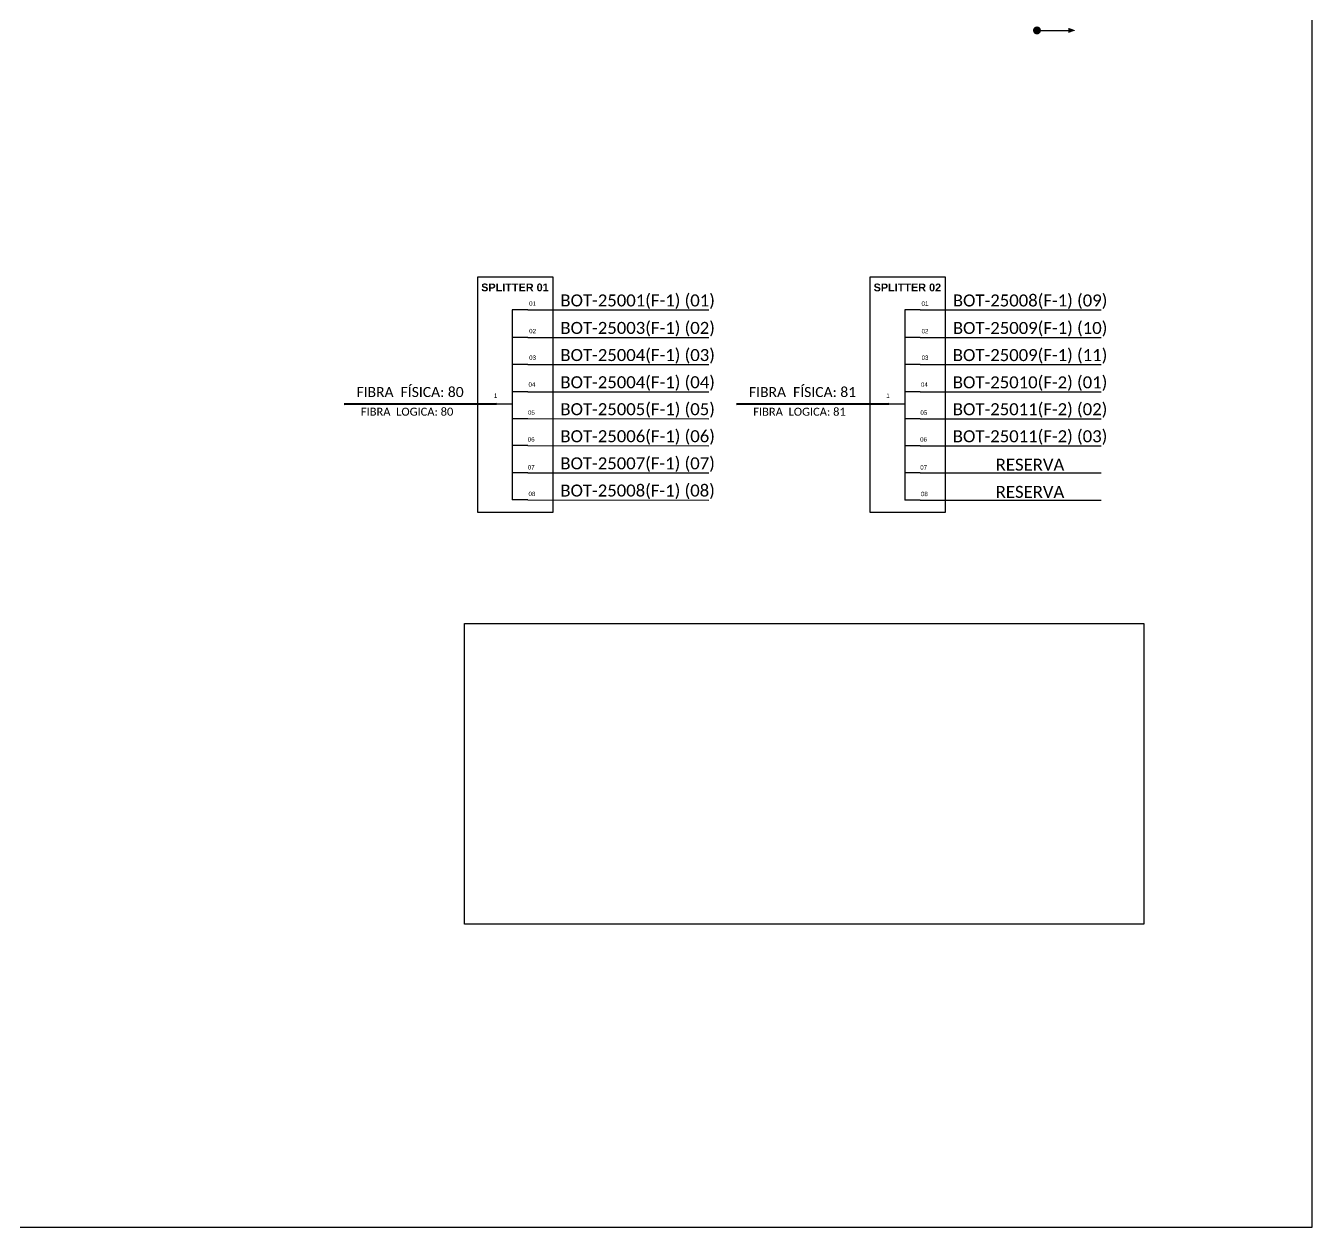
# Model space of a CAD drawing. Header units: metres. Extents: x 694 to 2151, y 611 to 1205.
# Drawn here: x 1234.4 to 1534.9, y 611 to 891.5 of the extents above; entities that cross this region are included whole.
import ezdxf

# ---------------------------------------------------------------- set-up
doc = ezdxf.new("R2010")
doc.units = ezdxf.units.M
doc.layers.add('SETA', color=7, linetype='Continuous')
doc.styles.get("Standard").update_dxf_attribs({"font": 'arial.ttf'})

msp = doc.modelspace()

# ---------------------------------------------------------------- linework, layer by layer
at = {"color": 7, "linetype": 'Continuous'}
for p, q in [((1348.04, 825.14), (1348.04, 780.76)), ((1351.63, 825.14), (1348.04, 825.14)), ((1439.69, 825.13), (1439.69, 780.75)), ((1443.29, 825.13), (1439.69, 825.13)), ((1351.63, 818.72), (1348.04, 818.72)), ((1443.29, 818.71), (1439.69, 818.71)), ((1351.63, 812.39), (1348.04, 812.39)), ((1443.29, 812.38), (1439.69, 812.38)), ((1351.63, 806.04), (1348.04, 806.04)), ((1443.29, 806.02), (1439.69, 806.02)), ((1344.31, 803.24), (1348.02, 803.24)), ((1435.96, 803.23), (1439.68, 803.23)), ((1351.63, 799.74), (1348.04, 799.74)), ((1443.29, 799.73), (1439.69, 799.73)), ((1351.63, 793.44), (1348.04, 793.44)), ((1443.29, 793.43), (1439.69, 793.43)), ((1351.63, 787.11), (1348.04, 787.11)), ((1443.29, 787.1), (1439.69, 787.1)), ((1351.63, 780.76), (1348.04, 780.76)), ((1443.29, 780.75), (1439.69, 780.75))]:
    msp.add_line(p, q, dxfattribs=at)
at = {"color": 10, "linetype": 'Continuous'}
for p, q in [((1351.63, 825.14), (1393.91, 825.13)), ((1443.29, 825.13), (1485.56, 825.12)), ((1351.63, 818.72), (1393.91, 818.71)), ((1443.29, 818.71), (1485.56, 818.7)), ((1351.63, 812.39), (1393.91, 812.38)), ((1443.29, 812.38), (1485.56, 812.37)), ((1351.63, 806.04), (1393.91, 806.02)), ((1443.29, 806.02), (1485.56, 806.01)), ((1351.63, 799.75), (1393.91, 799.74)), ((1443.29, 799.74), (1485.56, 799.73)), ((1351.63, 793.44), (1393.91, 793.42)), ((1443.29, 793.43), (1485.56, 793.41)), ((1351.63, 787.11), (1393.91, 787.1)), ((1443.29, 787.1), (1485.56, 787.09)), ((1351.63, 780.76), (1393.91, 780.75)), ((1443.29, 780.75), (1485.56, 780.74))]:
    msp.add_line(p, q, dxfattribs=at)
at = {"color": 1, "linetype": 'Continuous', "lineweight": 60}
for p, q in [((1344.31, 803.24), (1308.76, 803.13)), ((1435.96, 803.23), (1400.42, 803.12))]:
    msp.add_line(p, q, dxfattribs=at)
at = {"color": 7}
for points in [[(693.87, 610.98), (1534.87, 610.98), (1534.87, 1204.98), (693.87, 1204.98)], [(1339.9, 777.92), (1357.55, 777.92), (1357.55, 832.75), (1339.9, 832.75)], [(1431.55, 777.91), (1449.21, 777.91), (1449.21, 832.74), (1431.55, 832.74)]]:
    msp.add_lwpolyline(points, close=True, dxfattribs=at)
at = {"color": 7, "const_width": 0.924}
msp.add_lwpolyline([(1470.11, 890.37, 1), (1471.03, 890.37, 1)], format="xyb", close=True, dxfattribs=at)
msp.add_lwpolyline([(1339.9, 832.75), (1339.9, 777.92)])
msp.add_lwpolyline([(1336.87, 751.91), (1495.5, 751.91), (1495.5, 681.74), (1336.87, 681.74)], close=True)
at = {"layer": 'SETA', "color": 7}
msp.add_lwpolyline([(1470.57, 890.37), (1478.51, 890.37)], dxfattribs=at)
msp.add_solid([(1477.87, 891), (1479.57, 890.39), (1477.87, 889.77)], dxfattribs=at)

# ---------------------------------------------------------------- texts
at = {"attachment_point": 5}
for s, insert, char_height, width in [('{\\fArial|b1|i0|c0|p34;\\C10;SPLITTER 01}', (1348.65, 830.37), 1.8141, 17.6581), ('{\\fArial|b1|i0|c0|p34;\\C10;SPLITTER 02}', (1440.3, 830.36), 1.8141, 17.6581), ('\\C7;\\fArial|b0|i0;\\H0.578704x;01 ', (1352.77, 826.6), 1.8141, 3.8404), ('\\C7;\\fCalibri|b0|i0|c0|p34;BOT-25001(F-1) (01)', (1377.31, 827.04), 2.8032, 41.8054), ('\\C7;\\fArial|b0|i0;\\H0.578704x;01 ', (1444.42, 826.59), 1.8141, 3.8404), ('\\C1;\\fCalibri|b0|i0|c0|p34;BOT-25008(F-1) (09)', (1468.97, 827.03), 2.8032, 41.8054), ('\\C7;\\fArial|b0|i0|;\\H1.0273588255048;02 ', (1352.77, 820.18), 1.8141, 3.8404), ('\\C7;\\fCalibri|b0|i0|c0|p34;BOT-25003(F-1) (02)', (1377.31, 820.62), 2.8032, 41.8054), ('\\C7;\\fArial|b0|i0|;\\H1.0273588255048;02 ', (1444.42, 820.16), 1.8141, 3.8404), ('\\C7;\\fCalibri|b0|i0|c0|p34;BOT-25009(F-1) (10)', (1468.97, 820.61), 2.8032, 41.8054), ('\\C7;\\fArial|b0|i0|;\\H1.0273588255048;03 ', (1352.77, 813.98), 1.8141, 3.5316), ('\\C7;\\fCalibri|b0|i0|c0|p34;BOT-25004(F-1) (03)', (1377.31, 814.29), 2.8032, 41.8054), ('\\C7;\\fArial|b0|i0|;\\H1.0273588255048;03 ', (1444.42, 813.97), 1.8141, 3.5316), ('\\C7;\\fCalibri|b0|i0|c0|p34;BOT-25009(F-1) (11)', (1468.96, 814.28), 2.8032, 41.8054), ('\\C7;\\fCalibri|b0|i0|c0|p34;BOT-25004(F-1) (04)', (1377.31, 807.94), 2.8032, 41.8054), ('\\C7;\\fCalibri|b0|i0|c0|p34;BOT-25010(F-2) (01)', (1468.96, 807.92), 2.8032, 41.8054), ('\\C7;\\fCalibri|b0|i0|c0|p34;FIBRA  FÍSICA: 80', (1324.16, 805.95), 2.336, 35.3161), ('\\C7;\\fArial|b0|i0|;\\H1.0273588255048;1', (1344.14, 805.11), 1.8141, 1.7969), ('\\C7;\\fArial|b0|i0|;\\H1.0273588255048;04 ', (1352.62, 807.7), 1.8141, 3.8404), ('\\C7;\\fCalibri|b0|i0|c0|p34;FIBRA  FÍSICA: 81', (1415.82, 805.94), 2.336, 35.3161), ('\\C7;\\fArial|b0|i0|;\\H1.0273588255048;1', (1435.79, 805.1), 1.8141, 1.7969), ('\\C7;\\fArial|b0|i0|;\\H1.0273588255048;04 ', (1444.27, 807.69), 1.8141, 3.8404), ('\\C7;\\fCalibri|b0|i0|c0|p34;FIBRA  LOGICA: 80', (1323.46, 801.36), 1.8689, 35.3161), ('\\C7;\\fCalibri|b0|i0|c0|p34;BOT-25005(F-1) (05)', (1377.31, 801.65), 2.8032, 41.8054), ('\\C7;\\fCalibri|b0|i0|c0|p34;FIBRA  LOGICA: 81', (1415.11, 801.35), 1.8689, 35.3161), ('\\C7;\\fCalibri|b0|i0|c0|p34;BOT-25011(F-2) (02)', (1468.96, 801.64), 2.8032, 41.8054), ('\\C7;\\fArial|b0|i0|;\\H1.0273588255048;05 ', (1352.49, 801.17), 1.8141, 4.7233), ('\\C7;\\fArial|b0|i0|;\\H1.0273588255048;05 ', (1444.14, 801.15), 1.8141, 4.7233), ('\\C7;\\fCalibri|b0|i0|c0|p34;BOT-25006(F-1) (06)', (1377.31, 795.34), 2.8032, 41.8054), ('\\C7;\\fCalibri|b0|i0|c0|p34;BOT-25011(F-2) (03)', (1468.96, 795.33), 2.8032, 41.8054), ('\\C7;\\fArial|b0|i0|;\\H1.0273588255048;06 ', (1352.44, 794.89), 1.8141, 3.8404), ('\\C7;\\fArial|b0|i0|;\\H1.0273588255048;06 ', (1444.09, 794.88), 1.8141, 3.8404), ('\\C7;\\fCalibri|b0|i0|c0|p34;BOT-25007(F-1) (07)', (1377.3, 789.01), 2.8032, 41.8054), ('\\C7;\\fCalibri|b0|i0|c0|p34;RESERVA', (1468.94, 788.99), 2.8032, 41.8054), ('\\C7;\\fArial|b0|i0|;\\H1.0273588255048;07 ', (1352.46, 788.38), 1.8141, 3.8404), ('\\C7;\\fArial|b0|i0|;\\H1.0273588255048;07 ', (1444.11, 788.37), 1.8141, 3.8404), ('\\C1;\\fCalibri|b0|i0|c0|p34;BOT-25008(F-1) (08)', (1377.3, 782.66), 2.8032, 41.8054), ('\\C7;\\fArial|b0|i0|;\\H1.0273588255048;08 ', (1352.62, 782.17), 1.8141, 3.8404), ('\\C7;\\fArial|b0|i0|;\\H1.0273588255048;08 ', (1444.27, 782.16), 1.8141, 3.8404), ('\\C7;\\fCalibri|b0|i0|c0|p34;RESERVA', (1468.94, 782.64), 2.8032, 41.8054)]:
    msp.add_mtext(s, dxfattribs=dict(at, insert=insert, char_height=char_height, width=width))

doc.saveas('drawing.dxf')
